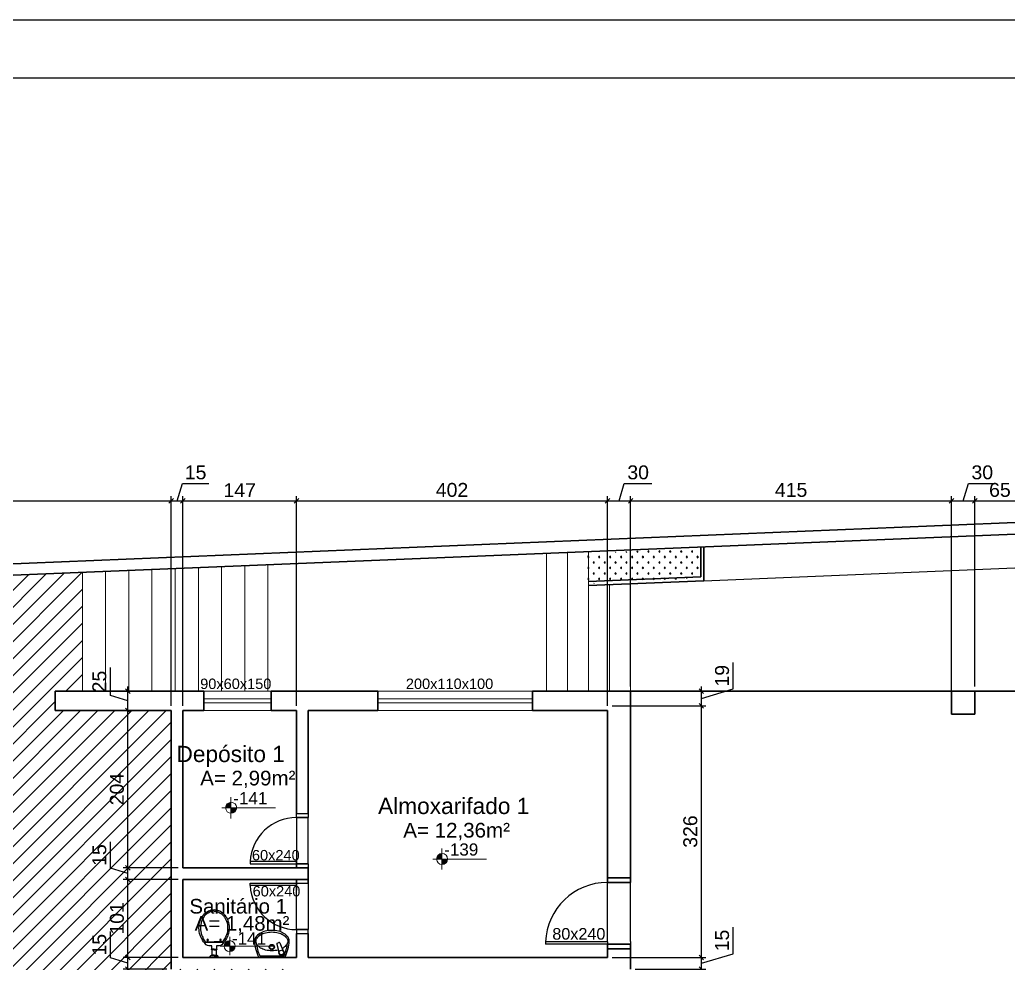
# Model space of a CAD drawing. Extents: x -165 to 197, y 154 to 653.
# Drawn here: x 111.57 to 124.35, y 422.18 to 434.39 of the extents above; entities that cross this region are included whole.
import ezdxf
from ezdxf.enums import TextEntityAlignment as Align

# ---------------------------------------------------------------- set-up
doc = ezdxf.new("R2010")
doc.units = 0
doc.header["$MEASUREMENT"] = 0
doc.header["$PDMODE"] = 3
doc.header["$PDSIZE"] = 0.1
doc.linetypes.add('CONTINUO', pattern=[0])
doc.layers.get('0').update_dxf_attribs({"linetype": 'CONTINUOUS'})
doc.layers.get('DEFPOINTS').update_dxf_attribs({"linetype": 'CONTINUOUS'})
for name, color, linetype, lineweight in [('AIT-ESQUADRIA 34', 252, 'CONTINUOUS', 15), ('AIT-PAREDE', 4, 'CONTINUOUS', 30), ('construir', 1, 'CONTINUOUS', 25), ('COTA de NIVEL', 12, 'CONTINUOUS', 20), ('FININHA', 251, 'CONTINUOUS', 25), ('LAYOUT FIXO', 251, 'CONTINUOUS', 25), ('TEXTO-190', 190, 'CONTINUOUS', 20)]:
    doc.layers.add(name, color=color, linetype=linetype, lineweight=lineweight)
for name, color, linetype in [('AIT-PORTAS', 2, 'CONTINUOUS'), ('AIT-VEGETAÇÃO 25', 92, 'CONTINUOUS'), ('COTA', 1, 'CONTINUOUS'), ('MARGEM', 4, 'CONTINUOUS'), ('TEXTO', 190, 'CONTINUOUS')]:
    doc.layers.add(name, color=color, linetype=linetype)
doc.styles.add('ARIAL', font='ARIAL.TTF', dxfattribs={"height": 0.18})
doc.styles.add('cota25', font='ARIAL.TTF', dxfattribs={"height": 0.06})
doc.dimstyles.new('Copy of ISO-25', dxfattribs={"dimtxt": 0.18, "dimasz": 0.06, "dimexe": 0.06, "dimexo": 0.06, "dimgap": 0.05, "dimtad": 1, "dimdec": 0, "dimlfac": 100, "dimdsep": 46, "dimtxsty": 'ARIAL', "dimblk1": 'OBLIQUE', "dimblk2": 'OBLIQUE', "dimsah": 1, "dimcen": 2.5, "dimdle": 0.06, "dimclrd": 256, "dimclre": 256, "dimclrt": 256, "dimadec": 0, "dimazin": 0, "dimtfac": 1, "dimtdec": 0, "dimtmove": 1, "dimatfit": 3, "dimldrblk": 'OBLIQUE', "dimfxl": 0, "dimtolj": 1, "dimtzin": 0, "dimlwd": -1, "dimlwe": -1, "dimarcsym": 0})

# ---------------------------------------------------------------- blocks, each defined once
blk = doc.blocks.new('A$C2E354974')
at = {"layer": 'LAYOUT FIXO', "linetype": 'CONTINUO'}
for p, q in [((0.416, 0.304), (0.416, 0.195)), ((0.426, 0.074), (0.426, 0.318)), ((0.416, 0.086), (0.416, 0.195)), ((0.509, 0.195), (0.509, 0.225)), ((0.509, 0.195), (0.509, 0.165)), ((0.519, 0.195), (0.519, 0.22)), ((0.519, 0.195), (0.519, 0.17)), ((0.589, 0.195), (0.589, 0.22)), ((0.589, 0.195), (0.589, 0.17)), ((0.599, 0.195), (0.599, 0.235)), ((0.599, 0.195), (0.599, 0.155))]:
    blk.add_line(p, q, dxfattribs=at)
blk.add_lwpolyline([(0.33, 0.015, 0.050424), (0.374, 0.035, 0.092193), (0.453, 0.093, 0.19096), (0.466, 0.127), (0.466, 0.165), (0.509, 0.165, 1), (0.519, 0.165), (0.519, 0.17), (0.589, 0.17), (0.589, 0.16, 0.414214), (0.594, 0.155), (0.599, 0.155), (0.599, 0.15, 0.414214), (0.604, 0.145), (0.619, 0.145), (0.619, 0.195), (0.619, 0.245), (0.604, 0.245, 0.414214), (0.599, 0.24), (0.599, 0.235), (0.594, 0.235, 0.414214), (0.589, 0.23), (0.589, 0.22), (0.519, 0.22), (0.519, 0.225, 1), (0.509, 0.225), (0.466, 0.225), (0.466, 0.263, 0.19096), (0.453, 0.297, 0.092193), (0.374, 0.355, 0.050424), (0.33, 0.375, 0.082137), (0.238, 0.39, 0.082137), (0.145, 0.375, 0.090148), (0.07, 0.333, 0.104406), (0.017, 0.268, 0.117345), (0, 0.195, 0.117345), (0.017, 0.122, 0.104406), (0.07, 0.057, 0.090148), (0.145, 0.015, 0.082137), (0.238, 0, 0.082137)], format="xyb", close=True, dxfattribs=at)
for points in [[(0.02, 0.195, -0.117345), (0.035, 0.259, -0.104406), (0.082, 0.317, -0.090148), (0.151, 0.356, -0.082137), (0.238, 0.37, -0.082137)], [(0.238, 0.37, -0.082137), (0.324, 0.356, -0.050424), (0.364, 0.337, -0.050424)], [(0, 0.195), (0, 0.195, -0.117345)], [(0.02, 0.195), (0.02, 0.195, -0.117345)], [(0.02, 0.195, 0.117345), (0.035, 0.131, 0.104406), (0.082, 0.073, 0.090148), (0.151, 0.034, 0.082137), (0.238, 0.02, 0.082137)], [(0.238, 0.02, 0.082137), (0.324, 0.034, 0.050424), (0.364, 0.053, 0.050424)]]:
    blk.add_lwpolyline(points, format="xyb", dxfattribs=at)
for centre in [(0.393, 0.278), (0.393, 0.112)]:
    blk.add_circle(centre, 0.0101, dxfattribs=at)
for centre, start, end in [((0.259, 0.115), 50.2294, 64.3137), ((0.259, 0.275), 295.6863, 309.7706)]:
    blk.add_arc(centre, 0.246, start, end, dxfattribs=at)
blk = doc.blocks.new('_OBLIQUE')
at = {"color": 0, "linetype": 'ByBlock'}
blk.add_line((-0.5, -0.5), (0.5, 0.5), dxfattribs=at)
blk = doc.blocks.new('*D321')
at = {"layer": 'COTA'}
for p, q in [((94.568, 426.568), (94.568, 428.223)), ((113.532, 425.513), (113.532, 428.223)), ((94.508, 428.163), (113.592, 428.163))]:
    blk.add_line(p, q, dxfattribs=at)
at = {"layer": 'DEFPOINTS', "color": 0}
for p in [(113.532, 428.163), (94.568, 426.508), (113.532, 425.453)]:
    blk.add_point(p, dxfattribs=at)
at = {"layer": 'COTA', "xscale": 0.06, "yscale": 0.06, "zscale": 0.06, "rotation": 180}
blk.add_blockref('_OBLIQUE', (94.568, 428.163), dxfattribs=at)
at = {"layer": 'COTA', "xscale": 0.06, "yscale": 0.06, "zscale": 0.06}
blk.add_blockref('_OBLIQUE', (113.532, 428.163), dxfattribs=at)
at = {"layer": 'COTA', "insert": (104.05, 428.305), "char_height": 0.18, "attachment_point": 5, "style": 'ARIAL'}
blk.add_mtext('\\A1;1896', dxfattribs=at)
blk = doc.blocks.new('*D322')
at = {"layer": 'COTA'}
for p, q in [((113.607, 428.163), (113.675, 428.39)), ((113.675, 428.39), (114.017, 428.39)), ((113.532, 425.513), (113.532, 428.223)), ((113.682, 425.513), (113.682, 428.223)), ((113.472, 428.163), (113.742, 428.163))]:
    blk.add_line(p, q, dxfattribs=at)
at = {"layer": 'DEFPOINTS', "color": 0}
for p in [(113.682, 428.163), (113.532, 425.453), (113.682, 425.453)]:
    blk.add_point(p, dxfattribs=at)
at = {"layer": 'COTA', "xscale": 0.06, "yscale": 0.06, "zscale": 0.06, "rotation": 180}
blk.add_blockref('_OBLIQUE', (113.532, 428.163), dxfattribs=at)
at = {"layer": 'COTA', "xscale": 0.06, "yscale": 0.06, "zscale": 0.06}
blk.add_blockref('_OBLIQUE', (113.682, 428.163), dxfattribs=at)
at = {"layer": 'COTA', "insert": (113.846, 428.532), "char_height": 0.18, "attachment_point": 5, "style": 'ARIAL'}
blk.add_mtext('\\A1;15', dxfattribs=at)
blk = doc.blocks.new('*D323')
at = {"layer": 'COTA'}
for p, q in [((113.682, 425.513), (113.682, 428.223)), ((115.152, 425.513), (115.152, 428.223)), ((113.622, 428.163), (115.212, 428.163))]:
    blk.add_line(p, q, dxfattribs=at)
at = {"layer": 'DEFPOINTS', "color": 0}
for p in [(115.152, 428.163), (113.682, 425.453), (115.152, 425.453)]:
    blk.add_point(p, dxfattribs=at)
at = {"layer": 'COTA', "xscale": 0.06, "yscale": 0.06, "zscale": 0.06, "rotation": 180}
blk.add_blockref('_OBLIQUE', (113.682, 428.163), dxfattribs=at)
at = {"layer": 'COTA', "xscale": 0.06, "yscale": 0.06, "zscale": 0.06}
blk.add_blockref('_OBLIQUE', (115.152, 428.163), dxfattribs=at)
at = {"layer": 'COTA', "insert": (114.417, 428.303), "char_height": 0.18, "attachment_point": 5, "style": 'ARIAL'}
blk.add_mtext('\\A1;147', dxfattribs=at)
blk = doc.blocks.new('*D324')
at = {"layer": 'COTA'}
for p, q in [((115.152, 425.513), (115.152, 428.223)), ((119.172, 425.513), (119.172, 428.223)), ((115.092, 428.163), (119.232, 428.163))]:
    blk.add_line(p, q, dxfattribs=at)
at = {"layer": 'DEFPOINTS', "color": 0}
for p in [(119.172, 428.163), (115.152, 425.453), (119.172, 425.453)]:
    blk.add_point(p, dxfattribs=at)
at = {"layer": 'COTA', "xscale": 0.06, "yscale": 0.06, "zscale": 0.06, "rotation": 180}
blk.add_blockref('_OBLIQUE', (115.152, 428.163), dxfattribs=at)
at = {"layer": 'COTA', "xscale": 0.06, "yscale": 0.06, "zscale": 0.06}
blk.add_blockref('_OBLIQUE', (119.172, 428.163), dxfattribs=at)
at = {"layer": 'COTA', "insert": (117.162, 428.305), "char_height": 0.18, "attachment_point": 5, "style": 'ARIAL'}
blk.add_mtext('\\A1;402', dxfattribs=at)
blk = doc.blocks.new('*D325')
at = {"layer": 'COTA'}
for p, q in [((119.322, 428.163), (119.39, 428.39)), ((119.39, 428.39), (119.747, 428.39)), ((119.172, 425.513), (119.172, 428.223)), ((119.472, 425.763), (119.472, 428.223)), ((119.112, 428.163), (119.532, 428.163))]:
    blk.add_line(p, q, dxfattribs=at)
at = {"layer": 'DEFPOINTS', "color": 0}
for p in [(119.472, 428.163), (119.472, 425.703), (119.172, 425.453)]:
    blk.add_point(p, dxfattribs=at)
at = {"layer": 'COTA', "xscale": 0.06, "yscale": 0.06, "zscale": 0.06, "rotation": 180}
blk.add_blockref('_OBLIQUE', (119.172, 428.163), dxfattribs=at)
at = {"layer": 'COTA', "xscale": 0.06, "yscale": 0.06, "zscale": 0.06}
blk.add_blockref('_OBLIQUE', (119.472, 428.163), dxfattribs=at)
at = {"layer": 'COTA', "insert": (119.569, 428.532), "char_height": 0.18, "attachment_point": 5, "style": 'ARIAL'}
blk.add_mtext('\\A1;30', dxfattribs=at)
blk = doc.blocks.new('*D326')
at = {"layer": 'COTA'}
for p, q in [((119.472, 425.763), (119.472, 428.223)), ((123.622, 425.463), (123.622, 428.223)), ((119.412, 428.163), (123.682, 428.163))]:
    blk.add_line(p, q, dxfattribs=at)
at = {"layer": 'DEFPOINTS', "color": 0}
for p in [(123.622, 428.163), (119.472, 425.703), (123.622, 425.403)]:
    blk.add_point(p, dxfattribs=at)
at = {"layer": 'COTA', "xscale": 0.06, "yscale": 0.06, "zscale": 0.06, "rotation": 180}
blk.add_blockref('_OBLIQUE', (119.472, 428.163), dxfattribs=at)
at = {"layer": 'COTA', "xscale": 0.06, "yscale": 0.06, "zscale": 0.06}
blk.add_blockref('_OBLIQUE', (123.622, 428.163), dxfattribs=at)
at = {"layer": 'COTA', "insert": (121.547, 428.305), "char_height": 0.18, "attachment_point": 5, "style": 'ARIAL'}
blk.add_mtext('\\A1;415', dxfattribs=at)
blk = doc.blocks.new('*D327')
at = {"layer": 'COTA'}
for p, q in [((123.772, 428.163), (123.84, 428.39)), ((123.84, 428.39), (124.197, 428.39)), ((123.622, 425.463), (123.622, 428.223)), ((123.922, 425.763), (123.922, 428.223)), ((123.562, 428.163), (123.982, 428.163))]:
    blk.add_line(p, q, dxfattribs=at)
at = {"layer": 'DEFPOINTS', "color": 0}
for p in [(123.922, 428.163), (123.922, 425.703), (123.622, 425.403)]:
    blk.add_point(p, dxfattribs=at)
at = {"layer": 'COTA', "xscale": 0.06, "yscale": 0.06, "zscale": 0.06, "rotation": 180}
blk.add_blockref('_OBLIQUE', (123.622, 428.163), dxfattribs=at)
at = {"layer": 'COTA', "xscale": 0.06, "yscale": 0.06, "zscale": 0.06}
blk.add_blockref('_OBLIQUE', (123.922, 428.163), dxfattribs=at)
at = {"layer": 'COTA', "insert": (124.019, 428.532), "char_height": 0.18, "attachment_point": 5, "style": 'ARIAL'}
blk.add_mtext('\\A1;30', dxfattribs=at)
blk = doc.blocks.new('*D328')
at = {"layer": 'COTA'}
for p, q in [((123.922, 425.763), (123.922, 428.223)), ((124.572, 426.163), (124.572, 428.223)), ((123.862, 428.163), (124.632, 428.163))]:
    blk.add_line(p, q, dxfattribs=at)
at = {"layer": 'DEFPOINTS', "color": 0}
for p in [(124.572, 428.163), (124.572, 426.103), (123.922, 425.703)]:
    blk.add_point(p, dxfattribs=at)
at = {"layer": 'COTA', "xscale": 0.06, "yscale": 0.06, "zscale": 0.06, "rotation": 180}
blk.add_blockref('_OBLIQUE', (123.922, 428.163), dxfattribs=at)
at = {"layer": 'COTA', "xscale": 0.06, "yscale": 0.06, "zscale": 0.06}
blk.add_blockref('_OBLIQUE', (124.572, 428.163), dxfattribs=at)
at = {"layer": 'COTA', "insert": (124.247, 428.305), "char_height": 0.18, "attachment_point": 5, "style": 'ARIAL'}
blk.add_mtext('\\A1;65', dxfattribs=at)
blk = doc.blocks.new('*D354')
at = {"layer": 'COTA'}
for p, q in [((112.744, 422.251), (112.744, 422.593)), ((112.971, 422.183), (112.744, 422.251)), ((113.622, 422.258), (112.911, 422.258)), ((112.971, 422.048), (112.971, 422.318)), ((113.472, 422.108), (112.911, 422.108))]:
    blk.add_line(p, q, dxfattribs=at)
at = {"layer": 'DEFPOINTS', "color": 0}
for p in [(112.971, 422.258), (113.682, 422.258), (113.532, 422.108)]:
    blk.add_point(p, dxfattribs=at)
at = {"layer": 'COTA', "xscale": 0.06, "yscale": 0.06, "zscale": 0.06}
for p, rotation in [((112.971, 422.258), 90), ((112.971, 422.108), 270)]:
    blk.add_blockref('_OBLIQUE', p, dxfattribs=dict(at, rotation=rotation))
at = {"layer": 'COTA', "insert": (112.602, 422.422), "char_height": 0.18, "attachment_point": 5, "rotation": 90, "style": 'ARIAL'}
blk.add_mtext('\\A1;15', dxfattribs=at)
blk = doc.blocks.new('*D355')
at = {"layer": 'COTA'}
for p, q in [((113.622, 423.268), (112.911, 423.268)), ((112.971, 422.198), (112.971, 423.328)), ((113.622, 422.258), (112.911, 422.258))]:
    blk.add_line(p, q, dxfattribs=at)
at = {"layer": 'DEFPOINTS', "color": 0}
for p in [(112.971, 423.268), (113.682, 423.268), (113.682, 422.258)]:
    blk.add_point(p, dxfattribs=at)
at = {"layer": 'COTA', "xscale": 0.06, "yscale": 0.06, "zscale": 0.06}
for p, rotation in [((112.971, 423.268), 90), ((112.971, 422.258), 270)]:
    blk.add_blockref('_OBLIQUE', p, dxfattribs=dict(at, rotation=rotation))
at = {"layer": 'COTA', "insert": (112.829, 422.763), "char_height": 0.18, "attachment_point": 5, "rotation": 90, "style": 'ARIAL'}
blk.add_mtext('\\A1;101', dxfattribs=at)
blk = doc.blocks.new('*D356')
at = {"layer": 'COTA'}
for p, q in [((112.744, 423.411), (112.744, 423.753)), ((112.971, 423.343), (112.744, 423.411)), ((113.622, 423.418), (112.911, 423.418)), ((112.971, 423.208), (112.971, 423.478)), ((113.622, 423.268), (112.911, 423.268))]:
    blk.add_line(p, q, dxfattribs=at)
at = {"layer": 'DEFPOINTS', "color": 0}
for p in [(112.971, 423.418), (113.682, 423.418), (113.682, 423.268)]:
    blk.add_point(p, dxfattribs=at)
at = {"layer": 'COTA', "xscale": 0.06, "yscale": 0.06, "zscale": 0.06}
for p, rotation in [((112.971, 423.418), 90), ((112.971, 423.268), 270)]:
    blk.add_blockref('_OBLIQUE', p, dxfattribs=dict(at, rotation=rotation))
at = {"layer": 'COTA', "insert": (112.602, 423.582), "char_height": 0.18, "attachment_point": 5, "rotation": 90, "style": 'ARIAL'}
blk.add_mtext('\\A1;15', dxfattribs=at)
blk = doc.blocks.new('*D357')
at = {"layer": 'COTA'}
for p, q in [((113.472, 425.453), (112.911, 425.453)), ((112.971, 423.358), (112.971, 425.513)), ((113.622, 423.418), (112.911, 423.418))]:
    blk.add_line(p, q, dxfattribs=at)
at = {"layer": 'DEFPOINTS', "color": 0}
for p in [(112.971, 425.453), (113.532, 425.453), (113.682, 423.418)]:
    blk.add_point(p, dxfattribs=at)
at = {"layer": 'COTA', "xscale": 0.06, "yscale": 0.06, "zscale": 0.06}
for p, rotation in [((112.971, 425.453), 90), ((112.971, 423.418), 270)]:
    blk.add_blockref('_OBLIQUE', p, dxfattribs=dict(at, rotation=rotation))
at = {"layer": 'COTA', "insert": (112.829, 424.436), "char_height": 0.18, "attachment_point": 5, "rotation": 90, "style": 'ARIAL'}
blk.add_mtext('\\A1;204', dxfattribs=at)
blk = doc.blocks.new('*D358')
at = {"layer": 'COTA'}
for p, q in [((112.744, 425.646), (112.744, 426.009)), ((113.472, 425.703), (112.911, 425.703)), ((112.971, 425.393), (112.971, 425.763)), ((112.971, 425.578), (112.744, 425.646)), ((113.472, 425.453), (112.911, 425.453))]:
    blk.add_line(p, q, dxfattribs=at)
at = {"layer": 'DEFPOINTS', "color": 0}
for p in [(112.971, 425.703), (113.532, 425.703), (113.532, 425.453)]:
    blk.add_point(p, dxfattribs=at)
at = {"layer": 'COTA', "xscale": 0.06, "yscale": 0.06, "zscale": 0.06}
for p, rotation in [((112.971, 425.703), 90), ((112.971, 425.453), 270)]:
    blk.add_blockref('_OBLIQUE', p, dxfattribs=dict(at, rotation=rotation))
at = {"layer": 'COTA', "insert": (112.602, 425.827), "char_height": 0.18, "attachment_point": 5, "rotation": 90, "style": 'ARIAL'}
blk.add_mtext('\\A1;25', dxfattribs=at)
blk = doc.blocks.new('*D365')
at = {"layer": 'COTA'}
for p, q in [((120.797, 422.306), (120.797, 422.648)), ((119.232, 422.258), (120.446, 422.258)), ((120.386, 422.048), (120.386, 422.318)), ((120.386, 422.183), (120.797, 422.306)), ((119.532, 422.108), (120.446, 422.108))]:
    blk.add_line(p, q, dxfattribs=at)
at = {"layer": 'DEFPOINTS', "color": 0}
for p in [(119.172, 422.258), (120.386, 422.258), (119.472, 422.108)]:
    blk.add_point(p, dxfattribs=at)
at = {"layer": 'COTA', "xscale": 0.06, "yscale": 0.06, "zscale": 0.06}
for p, rotation in [((120.386, 422.258), 90), ((120.386, 422.108), 270)]:
    blk.add_blockref('_OBLIQUE', p, dxfattribs=dict(at, rotation=rotation))
at = {"layer": 'COTA', "insert": (120.655, 422.477), "char_height": 0.18, "attachment_point": 5, "rotation": 90, "style": 'ARIAL'}
blk.add_mtext('\\A1;15', dxfattribs=at)
blk = doc.blocks.new('*D366')
at = {"layer": 'COTA'}
for p, q in [((120.386, 422.198), (120.386, 425.573)), ((119.232, 425.513), (120.446, 425.513)), ((119.232, 422.258), (120.446, 422.258))]:
    blk.add_line(p, q, dxfattribs=at)
at = {"layer": 'DEFPOINTS', "color": 0}
for p in [(119.172, 425.513), (120.386, 425.513), (119.172, 422.258)]:
    blk.add_point(p, dxfattribs=at)
at = {"layer": 'COTA', "xscale": 0.06, "yscale": 0.06, "zscale": 0.06}
for p, rotation in [((120.386, 425.513), 90), ((120.386, 422.258), 270)]:
    blk.add_blockref('_OBLIQUE', p, dxfattribs=dict(at, rotation=rotation))
at = {"layer": 'COTA', "insert": (120.244, 423.886), "char_height": 0.18, "attachment_point": 5, "rotation": 90, "style": 'ARIAL'}
blk.add_mtext('\\A1;326', dxfattribs=at)
blk = doc.blocks.new('*D367')
at = {"layer": 'construir'}
for p, q in [((120.797, 425.731), (120.797, 426.073)), ((120.356, 425.703), (120.446, 425.703)), ((120.386, 425.453), (120.386, 425.763)), ((120.386, 425.608), (120.797, 425.731)), ((120.356, 425.513), (120.446, 425.513))]:
    blk.add_line(p, q, dxfattribs=at)
at = {"layer": 'DEFPOINTS', "color": 0}
for p in [(119.472, 425.703), (120.386, 425.703), (119.172, 425.513)]:
    blk.add_point(p, dxfattribs=at)
at = {"layer": 'construir', "xscale": 0.06, "yscale": 0.06, "zscale": 0.06}
for p, rotation in [((120.386, 425.703), 90), ((120.386, 425.513), 270)]:
    blk.add_blockref('_OBLIQUE', p, dxfattribs=dict(at, rotation=rotation))
at = {"layer": 'construir', "insert": (120.655, 425.902), "char_height": 0.18, "attachment_point": 5, "rotation": 90, "style": 'ARIAL'}
blk.add_mtext('\\A1;19', dxfattribs=at)

msp = doc.modelspace()

# ---------------------------------------------------------------- hatches: boundary and pattern name
at = {"layer": 'AIT-VEGETAÇÃO 25'}
h = msp.add_hatch(dxfattribs=at)
h.set_pattern_fill('GRASS', color=256, scale=0.1, angle=630, style=0)
h.set_pattern_definition([(360, (-95.83318, 542.48433), (0.070710678, 0.070710678), [0.01875, -0.122671356]), (315, (-95.83318, 542.48433), (0.07071068, 0.07071068), [0.01875, -0.08125]), (45, (-95.83318, 542.48433), (-0.07071068, 0.07071068), [0.01875, -0.08125])])
h.paths.add_polyline_path([(120.379, 427.171), (120.379, 427.562), (118.919, 427.48), (118.919, 427.09)])
at = {"layer": 'COTA de NIVEL', "linetype": 'Continuous'}
h = msp.add_hatch(color=256, dxfattribs=at)
h.paths.add_polyline_path([(114.306, 424.194), (114.306, 424.265, 0.414214), (114.234, 424.194)])
h.paths.add_polyline_path([(114.306, 424.194), (114.306, 424.122, 0.414214), (114.377, 424.194)])
h = msp.add_hatch(color=256, dxfattribs=at)
h.paths.add_polyline_path([(117.034, 423.531), (117.034, 423.602, 0.414214), (116.962, 423.531)])
h.paths.add_polyline_path([(117.034, 423.531), (117.034, 423.46, 0.414214), (117.105, 423.531)])
h = msp.add_hatch(color=256, dxfattribs=at)
h.paths.add_polyline_path([(114.287, 422.404), (114.287, 422.475, 0.414214), (114.216, 422.404)])
h.paths.add_polyline_path([(114.287, 422.404), (114.287, 422.333, 0.414214), (114.358, 422.404)])
at = {"layer": 'FININHA'}
h = msp.add_hatch(dxfattribs=at)
h.set_pattern_fill('ANSI31', color=256, scale=1.25, style=0)
h.set_pattern_definition([(45, (94.56817, 414.07025), (-0.1104854, 0.1104854), [])])
h.paths.add_polyline_path([(113.532, 425.453), (112.032, 425.453), (112.032, 425.703), (112.382, 425.703), (112.382, 427.238), (94.568, 426.508), (94.568, 414.969), (113.662, 414.07), (113.662, 415.519), (113.662, 415.768), (113.962, 415.768), (115.152, 415.768), (115.152, 422.108), (113.532, 422.108)])

# ---------------------------------------------------------------- linework, layer by layer
msp.add_lwpolyline([(90.814, 434.388), (160.057, 434.388), (160.057, 389.838), (90.814, 389.838)], close=True)
at = {"layer": 'AIT-ESQUADRIA 34', "color": 9}
for p, q in [((118.382, 425.703), (118.382, 427.489)), ((118.655, 425.703), (118.655, 427.489)), ((118.927, 425.703), (118.927, 427.501)), ((114.482, 425.703), (114.482, 427.318)), ((114.782, 425.703), (114.782, 427.333)), ((112.382, 425.703), (112.382, 427.232)), ((112.682, 425.703), (112.682, 427.245)), ((112.982, 425.703), (112.982, 427.257)), ((113.282, 425.703), (113.282, 427.269)), ((113.582, 425.703), (113.582, 427.281)), ((113.882, 425.703), (113.882, 427.294)), ((114.182, 425.703), (114.182, 427.306)), ((119.2, 425.703), (119.2, 427.081)), ((119.472, 425.703), (119.472, 427.093)), ((114.822, 425.703), (113.952, 425.703)), ((118.202, 425.703), (116.202, 425.703)), ((114.822, 425.603), (113.952, 425.603)), ((113.952, 425.553), (114.822, 425.553)), ((118.202, 425.603), (116.202, 425.603)), ((118.202, 425.553), (116.202, 425.553)), ((113.952, 425.453), (114.822, 425.453)), ((118.202, 425.453), (116.202, 425.453))]:
    msp.add_line(p, q, dxfattribs=at)
at = {"layer": 'AIT-PAREDE'}
for p, q in [((94.418, 426.652), (134.218, 428.284)), ((94.568, 426.508), (134.068, 428.127)), ((120.379, 427.18), (120.379, 427.562)), ((120.419, 427.131), (120.419, 427.564)), ((118.927, 427.12), (120.379, 427.18)), ((118.927, 427.07), (120.419, 427.131)), ((112.032, 425.703), (112.032, 425.453)), ((112.032, 425.703), (113.952, 425.703)), ((112.162, 425.703), (112.312, 425.703)), ((113.952, 425.703), (113.952, 425.453)), ((114.822, 425.703), (116.202, 425.703)), ((114.822, 425.703), (114.822, 425.453)), ((116.202, 425.703), (116.202, 425.453)), ((118.202, 425.703), (119.472, 425.703)), ((118.202, 425.703), (118.202, 425.453)), ((119.322, 425.703), (124.572, 425.703)), ((119.472, 425.703), (119.472, 423.228)), ((123.622, 425.703), (123.922, 425.703)), ((123.622, 425.703), (123.922, 425.703)), ((123.622, 425.703), (123.622, 425.403)), ((123.922, 425.703), (123.922, 425.403)), ((123.922, 425.703), (123.922, 425.403)), ((112.032, 425.453), (113.532, 425.453)), ((113.532, 425.453), (113.532, 422.108)), ((113.682, 425.453), (113.952, 425.453)), ((113.682, 425.453), (113.682, 423.418)), ((114.822, 425.453), (115.152, 425.453)), ((115.152, 425.453), (115.152, 424.117)), ((115.302, 425.453), (116.202, 425.453)), ((115.302, 425.453), (115.302, 424.118)), ((118.202, 425.453), (119.172, 425.453)), ((119.172, 423.228), (119.172, 425.453)), ((123.622, 425.403), (123.922, 425.403)), ((123.622, 425.403), (123.922, 425.403)), ((115.152, 424.068), (115.302, 424.068)), ((115.152, 423.418), (115.152, 423.498)), ((113.682, 423.418), (115.302, 423.418)), ((115.152, 423.468), (115.302, 423.468)), ((115.152, 423.418), (115.152, 423.418)), ((115.302, 423.428), (115.302, 423.208)), ((113.682, 423.268), (115.302, 423.268)), ((113.682, 423.268), (115.152, 423.268)), ((113.682, 423.268), (113.682, 422.258)), ((115.152, 423.268), (115.302, 423.268)), ((115.152, 423.268), (115.152, 423.208)), ((119.172, 423.288), (119.472, 423.288)), ((119.172, 423.228), (119.472, 423.228)), ((115.152, 423.218), (115.152, 423.218)), ((115.152, 423.208), (115.152, 423.128)), ((115.152, 422.618), (115.302, 422.618)), ((115.152, 422.618), (115.302, 422.618)), ((115.152, 422.568), (115.152, 422.258)), ((115.152, 422.568), (115.152, 422.558)), ((115.302, 422.568), (115.302, 422.258)), ((119.172, 422.428), (119.472, 422.428)), ((119.172, 422.258), (119.172, 422.428)), ((119.172, 422.368), (119.472, 422.368)), ((119.472, 422.428), (119.472, 422.108)), ((113.682, 422.258), (115.152, 422.258)), ((115.302, 422.258), (119.172, 422.258))]:
    msp.add_line(p, q, dxfattribs=at)
at = {"layer": 'AIT-PORTAS', "color": 9}
for p, q in [((120.419, 427.131), (130.22, 427.539)), ((119.172, 422.458), (119.172, 423.266)), ((119.472, 422.466), (119.472, 423.266)), ((119.172, 422.458), (118.372, 422.458)), ((118.372, 422.458), (118.372, 422.428)), ((119.172, 422.458), (119.172, 422.428)), ((119.472, 422.466), (119.472, 422.428)), ((119.472, 422.466), (119.472, 422.428)), ((119.172, 422.428), (118.372, 422.428))]:
    msp.add_line(p, q, dxfattribs=at)
msp.add_arc((119.172, 422.428), 0.8, 90, 177.8509, dxfattribs=at)
at = {"layer": 'COTA de NIVEL', "linetype": 'Continuous'}
for p, q in [((114.303, 424.33, -823.468), (114.303, 424.057, -823.468)), ((114.184, 424.194, -823.468), (114.878, 424.194, -823.468)), ((117.031, 423.668, -823.468), (117.031, 423.394, -823.468)), ((116.912, 423.531, -823.468), (117.606, 423.531, -823.468)), ((114.287, 422.524, -823.468), (114.287, 422.287, -823.468)), ((114.287, 422.404, -823.468), (114.287, 422.505, -823.468)), ((114.165, 422.404, -823.468), (114.86, 422.404, -823.468))]:
    msp.add_line(p, q, dxfattribs=at)
for centre in [(114.306, 424.194, -823.468), (117.034, 423.531, -823.468), (114.287, 422.404, -823.468)]:
    msp.add_circle(centre, 0.0713, dxfattribs=at)
at = {"layer": 'FININHA', "lineweight": -2}
for p, q in [((115.152, 424.068), (115.152, 424.118)), ((115.302, 424.118), (115.302, 424.068)), ((115.152, 422.618), (115.152, 422.568)), ((115.302, 422.568), (115.302, 422.618))]:
    msp.add_line(p, q, dxfattribs=at)
at = {"layer": 'FININHA'}
for p, q in [((115.152, 424.118), (115.302, 424.118)), ((115.302, 424.068), (115.152, 424.068)), ((115.152, 424.068), (115.152, 423.498)), ((115.302, 423.468), (115.302, 424.068)), ((115.152, 423.498), (115.152, 423.418)), ((115.152, 423.468), (115.302, 423.468)), ((115.302, 423.468), (115.302, 423.418)), ((115.152, 423.188), (115.152, 423.268)), ((115.302, 423.218), (115.302, 423.268)), ((115.152, 423.218), (115.302, 423.218)), ((115.152, 422.618), (115.152, 423.188)), ((115.302, 423.218), (115.302, 422.618)), ((115.302, 422.618), (115.152, 422.618)), ((115.152, 422.568), (115.302, 422.568))]:
    msp.add_line(p, q, dxfattribs=at)
for points in [[(115.152, 423.498), (114.552, 423.498), (114.552, 423.468), (115.152, 423.468)], [(115.152, 423.188), (114.552, 423.188), (114.552, 423.218), (115.152, 423.218)]]:
    msp.add_lwpolyline(points, close=True, dxfattribs=at)
for centre, start, end in [((115.152, 423.467), 90.014, 177.0484), ((115.152, 423.219), 182.9516, 269.986)]:
    msp.add_arc(centre, 0.601, start, end, dxfattribs=at)
at = {"layer": 'LAYOUT FIXO', "linetype": 'CONTINUO'}
for p, q in [((114.895, 422.431), (114.927, 422.313)), ((114.902, 422.443), (114.922, 422.45)), ((114.934, 422.445), (114.983, 422.332))]:
    msp.add_line(p, q, dxfattribs=at)
msp.add_lwpolyline([(114.607, 422.472, 0.092636), (114.662, 422.258), (115.002, 422.258, 0.092636), (115.057, 422.472, 0.136108), (115.041, 422.52, 0.106861), (114.988, 422.569, 0.073747), (114.92, 422.597, 0.060305), (114.832, 422.607, 0.060305), (114.745, 422.597, 0.073747), (114.677, 422.569, 0.106861), (114.624, 422.52, 0.136108)], format="xyb", close=True, dxfattribs=at)
for points in [[(114.627, 422.466, -0.153587), (114.641, 422.508, -0.106861), (114.687, 422.552, -0.073747), (114.75, 422.577, -0.060305), (114.832, 422.587, -0.060305), (114.915, 422.577, -0.073747), (114.978, 422.552, -0.106861), (115.024, 422.508, -0.153587), (115.038, 422.466, -0.153587), (115.024, 422.423, -0.106861), (114.978, 422.38, -0.014792), (114.966, 422.373, -0.039243)], [(114.916, 422.354, -0.121735), (114.75, 422.354, -0.073747), (114.687, 422.38, -0.106861), (114.641, 422.423, -0.153587), (114.627, 422.466, -0.153587)], [(114.63, 422.446, 0.075143), (114.675, 422.278), (114.99, 422.278, 0.075143), (115.035, 422.446)]]:
    msp.add_lwpolyline(points, format="xyb", dxfattribs=at)
for centre, radius in [((114.832, 422.392), 0.0347), ((114.832, 422.392), 0.0265), ((114.955, 422.322), 0.03)]:
    msp.add_circle(centre, radius, dxfattribs=at)
for centre, radius, start, end in [((114.905, 422.434), 0.01, 109.1397, 194.7861), ((114.955, 422.322), 0.0361, 160.7482, 57.5311), ((114.925, 422.441), 0.01, 23.4932, 109.1397)]:
    msp.add_arc(centre, radius, start, end, dxfattribs=at)
at = {"layer": 'MARGEM'}
msp.add_lwpolyline([(92.689, 433.638), (159.307, 433.638), (159.307, 390.588), (92.689, 390.588)], close=True, dxfattribs=at)

# ---------------------------------------------------------------- block references
at = {"layer": 'LAYOUT FIXO', "linetype": 'CONTINUO', "xscale": -1, "rotation": 90}
msp.add_blockref('A$C2E354974', (114.28, 422.876), dxfattribs=at)

# ---------------------------------------------------------------- texts
at = {"layer": 'COTA de NIVEL', "linetype": 'Continuous', "style": 'ARIAL'}
for s, p in [('-141', (114.774, 424.396)), ('-139', (117.502, 423.733)), ('-141', (114.757, 422.583))]:
    msp.add_text(s, height=0.1578, dxfattribs=at).set_placement(p, align=Align.TOP_RIGHT)
at = {"layer": 'TEXTO', "style": 'ARIAL'}
for s, height, p in [('90x60x150', 0.1347, (114.826, 425.865)), ('200x110x100', 0.1347, (117.695, 425.865)), ('60x240', 0.1347, (115.192, 423.648)), ('60x240', 0.1347, (115.201, 423.182)), ('80x240', 0.1497, (119.145, 422.638))]:
    msp.add_text(s, height=height, dxfattribs=at).set_placement(p, align=Align.TOP_RIGHT)
at = {"layer": 'TEXTO', "char_height": 0.19, "width": 8.59791, "attachment_point": 3, "style": 'ARIAL'}
for s, insert in [('{\\fArial|b0|i0|c238|p34;A= }2{\\fArial|b0|i0|c238|p34;,}99{\\fArial|b0|i0|c238|p34;m²}', (115.137, 424.673, -823.468)), ('{\\fArial|b0|i0|c238|p34;A= 1}2{\\fArial|b0|i0|c238|p34;,}36{\\fArial|b0|i0|c238|p34;m²}', (117.911, 423.999, -823.468))]:
    msp.add_mtext(s, dxfattribs=dict(at, insert=insert))
at = {"layer": 'TEXTO-190', "attachment_point": 9, "style": 'cota25'}
for s, insert, char_height in [('{\\fArial|b0|i0|c204|p34;Depósito} 1', (115.001, 424.722), 0.21), ('{\\fArial|b0|i0|c204|p34;Almoxarifado} 1', (118.162, 424.11), 0.21), ('Sanitário 1', (115.028, 422.823), 0.189), ('{\\fArial|b0|i0|c238|p34;A= \\fArial|b0|i0|c204|p34;1\\fArial|b0|i0|c238|p34;,}4{\\fArial|b0|i0|c204|p34;8\\fArial|b0|i0|c238|p34;m²}', (115.059, 422.569, -823.468), 0.189)]:
    msp.add_mtext(s, dxfattribs=dict(at, insert=insert, char_height=char_height))

# ---------------------------------------------------------------- dimensions: what is measured, and where the dimension line sits
at = {"layer": 'construir'}
dim = msp.add_linear_dim(base=(120.386, 425.703), p1=(119.172, 425.513), p2=(119.472, 425.703), angle=90, dimstyle='Copy of ISO-25', override={"dimfxl": 0.03, "dimfxlon": 1}, dxfattribs=at)
dim.commit()
dim.dimension.update_dxf_attribs({"geometry": '*D367', "text_midpoint": (120.655, 425.781)})
at = {"layer": 'COTA'}
for base, p1, p2, picture, middle in [((113.682, 428.163), (113.532, 425.453), (113.682, 425.453), '*D322', (113.725, 428.532)), ((119.472, 428.163), (119.172, 425.453), (119.472, 425.703), '*D325', (119.44, 428.532)), ((123.922, 428.163), (123.622, 425.403), (123.922, 425.703), '*D327', (123.89, 428.532)), ((113.532, 428.163), (94.568, 426.508), (113.532, 425.453), '*D321', (104.05, 428.305)), ((115.152, 428.163), (113.682, 425.453), (115.152, 425.453), '*D323', (114.417, 428.303)), ((119.172, 428.163), (115.152, 425.453), (119.172, 425.453), '*D324', (117.162, 428.305)), ((123.622, 428.163), (119.472, 425.703), (123.622, 425.403), '*D326', (121.547, 428.305)), ((124.572, 428.163), (123.922, 425.703), (124.572, 426.103), '*D328', (124.247, 428.305))]:
    dim = msp.add_linear_dim(base=base, p1=p1, p2=p2, dimstyle='Copy of ISO-25', dxfattribs=at)
    dim.commit()
    dim.dimension.update_dxf_attribs({"geometry": picture, "text_midpoint": middle})
for base, p1, p2, picture, middle in [((112.971, 425.703), (113.532, 425.453), (113.532, 425.703), '*D358', (112.602, 425.696)), ((120.3863, 425.5132), (119.172, 422.2579), (119.172, 425.5132), '*D366', (120.2444, 423.8856)), ((112.9707, 425.4532), (113.682, 423.4179), (113.532, 425.4532), '*D357', (112.8288, 424.4356)), ((112.971, 423.418), (113.682, 423.268), (113.682, 423.418), '*D356', (112.602, 423.461)), ((112.971, 423.268), (113.682, 422.258), (113.682, 423.268), '*D355', (112.829, 422.763)), ((112.971, 422.258), (113.532, 422.108), (113.682, 422.258), '*D354', (112.602, 422.301)), ((120.386, 422.258), (119.472, 422.108), (119.172, 422.258), '*D365', (120.655, 422.356))]:
    dim = msp.add_linear_dim(base=base, p1=p1, p2=p2, angle=90, dimstyle='Copy of ISO-25', dxfattribs=at)
    dim.commit()
    dim.dimension.update_dxf_attribs({"geometry": picture, "text_midpoint": middle})

doc.saveas('drawing.dxf')
